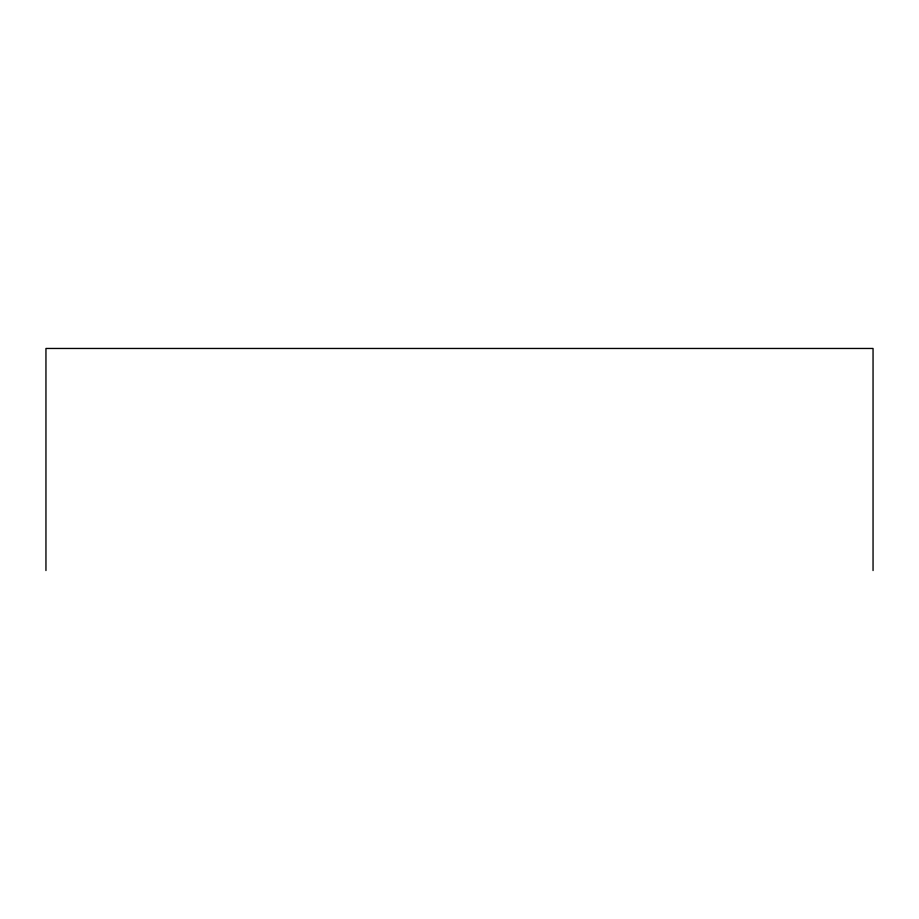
<?xml version="1.0" encoding="UTF-8"?>
<svg xmlns="http://www.w3.org/2000/svg" width="919" height="919" viewBox="0 0 919 919"><rect width="100%" height="100%" fill="white"/><g stroke="black" fill="none" stroke-linecap="round" stroke-linejoin="round"><path stroke-width="1.38" d="M873.05 570.538L873.05 348.462L45.95 348.462L45.95 570.538"/></g></svg>
